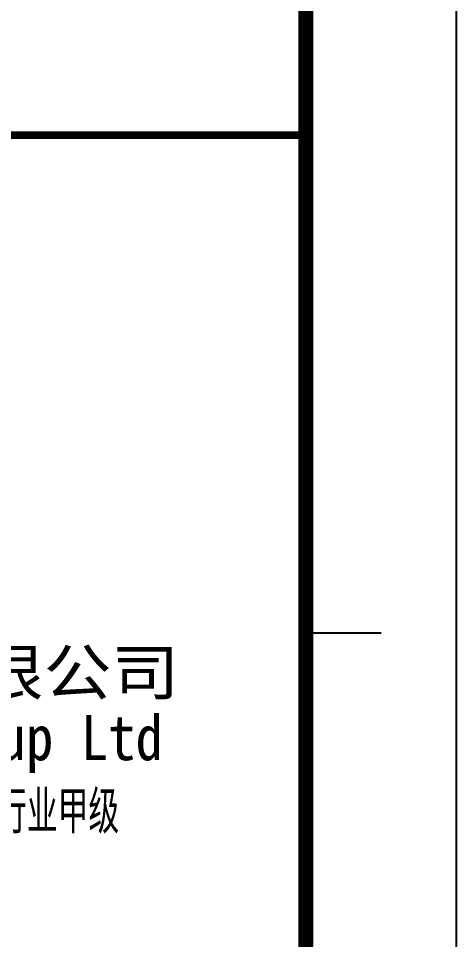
# Model space of a CAD drawing. Extents: x -24961 to 905641, y -154323 to 635957.
# Drawn here: x 459203 to 462111, y -126659 to -120549 of the extents above; entities that cross this region are included whole.
import ezdxf

# ---------------------------------------------------------------- set-up
doc = ezdxf.new("R2010")
doc.units = 0
doc.header["$LTSCALE"] = 1000
doc.header["$MEASUREMENT"] = 0
doc.layers.add('图框', color=146, linetype='Continuous')
doc.styles.add('-宋体', font='SimSun.ttf', dxfattribs={"width": 0.8})
doc.styles.add('TQ', font='simhei.ttf')
doc.styles.add('样式 1', font='georgia.ttf', dxfattribs={"width": 0.8, "height": 3})

# ---------------------------------------------------------------- blocks, each defined once
blk = doc.blocks.new('3R2RT34')
at = {"color": 143}
for p, q in [((1888901.1, 152576.3), (1888901.1, 182076.3)), ((1888901.1, 181276.3), (1889401.1, 181276.3))]:
    blk.add_line(p, q, dxfattribs=at)
blk.add_lwpolyline([(1805801.1, 151576.3), (1889901.1, 151576.3), (1889901.1, 210976.3), (1805801.1, 210976.3)], close=True, dxfattribs=at)
at = {"color": 143, "const_width": 100}
blk.add_lwpolyline([(1808301.1, 152576.3), (1888901.1, 152576.3), (1888901.1, 209976.3), (1808301.1, 209976.3)], close=True, dxfattribs=at)
at = {"layer": '图框', "const_width": 50}
blk.add_lwpolyline([(1882901.1, 184576.3), (1888901.1, 184576.3)], dxfattribs=at)
at = {"layer": '图框'}
for s, height, style, width, p in [('百盛联合集团有限公司', 300, '样式 1', 1.1, (1883559.4, 180863.1)), ('Parkson United Group Ltd', 300, 'TQ', 0.89, (1883592.8, 180430.8)), ('证书等级：建筑行业甲级 市政行业甲级', 250, '-宋体', 0.6, (1884082.4, 179972.2))]:
    blk.add_text(s, height=height, dxfattribs=dict(at, style=style, width=width)).set_placement(p)

msp = doc.modelspace()

# ---------------------------------------------------------------- block references
msp.add_blockref('3R2RT34', (-1427790.1, -305899.5))

doc.saveas('drawing.dxf')
